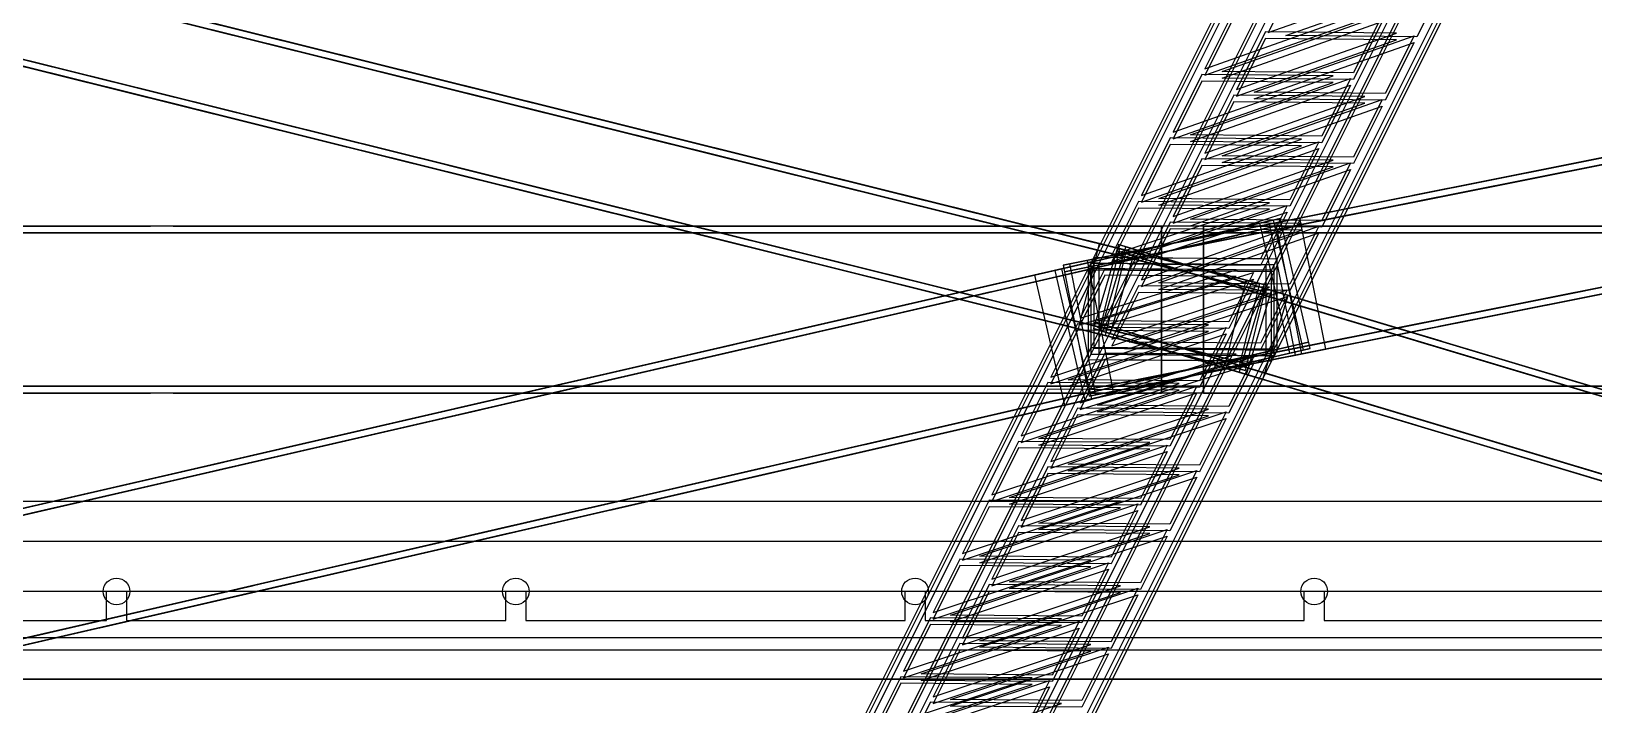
# Model space of a CAD drawing. Header units: millimetres. Extents: x -52000 to 48850, y -48850 to 51750.
# Drawn here: x 4579 to 8323, y 13729 to 15342 of the extents above; entities that cross this region are included whole.
import ezdxf

# ---------------------------------------------------------------- set-up
doc = ezdxf.new("R2010")
doc.units = ezdxf.units.MM
doc.layers.add('D-STR-DECK', color=7, linetype='Continuous', lineweight=25)
doc.layers.add('D-STR-STRC', color=7, linetype='Continuous', lineweight=25)

msp = doc.modelspace()

# ---------------------------------------------------------------- linework, layer by layer
at = {"layer": 'D-STR-DECK'}
for points in [[(11617.8, 14120), (-11617.8, 14120), (-11617.8, 14216), (11617.8, 14216)], [(-11480, -14000), (11480, -14000), (14000, -11480), (14000, 11480), (11480, 14000), (-11480, 14000), (-14000, 11480), (-14000, -11480)], [(11480, 14000), (-11480, 14000), (-11480, 13890), (11480, 13890)], [(11480, 14000), (-11480, 14000), (-11480, 13890), (11480, 13890)], [(11480, 14000), (-11480, 14000), (-11307.8, 13790), (11307.8, 13790)], [(11480, 14000), (-11480, 14000), (-11480, 13860), (11480, 13860)], [(4759.4, 14000), (3850.6, 14000), (3850.6, 13930), (4759.4, 13930)], [(5716.1, 14000), (4807.3, 14000), (4807.3, 13930), (5716.1, 13930)], [(6672.8, 14000), (5763.9, 14000), (5763.9, 13930), (6672.8, 13930)], [(7629.4, 14000), (6720.6, 14000), (6720.6, 13930), (7629.4, 13930)], [(8586.1, 14000), (7677.2, 14000), (7677.2, 13930), (8586.1, 13930)], [(-13790, 11307.8), (13790, 11307.8), (11307.8, 13790), (-11307.8, 13790)]]:
    msp.add_lwpolyline(points, close=True, dxfattribs=at)
for centre in [(4783.3, 14000), (5740, 14000), (6696.7, 14000), (7653.3, 14000)]:
    msp.add_circle(centre, 32, dxfattribs=at)
at = {"layer": 'D-STR-STRC'}
for points in [[(16723.6, 16707.7), (16213.9, 16606.2), (7051.6, 14781.5), (7561.3, 14883)], [(16726.7, 16692), (16217, 16590.5), (7054.7, 14765.8), (7564.4, 14867.3)], [(-154.7, 16630.2), (197.6, 16542.6), (7535.3, 14717.9), (7183, 14805.5)], [(-150.8, 16645.7), (201.5, 16558.1), (7539.2, 14733.4), (7186.8, 14821.1)], [(8469.5, 16606.8), (8030.5, 16611.1), (7118.2, 14786.4), (7557.1, 14782.2)], [(8469.5, 16591), (8030.5, 16595.2), (7118.2, 14770.6), (7557.1, 14766.3)], [(-201.5, 16441.9), (150.8, 16354.3), (7488.5, 14529.6), (7136.2, 14617.3)], [(-197.6, 16457.4), (154.7, 16369.8), (7492.4, 14545.2), (7140, 14632.8)], [(16783, 16409.5), (16273.3, 16308), (7110.9, 14483.4), (7620.7, 14584.9)], [(8469.5, 16404.8), (8030.5, 16409), (7118.2, 14584.4), (7557.1, 14580.1)], [(16786.1, 16393.8), (16276.4, 16292.3), (7114.1, 14467.7), (7623.8, 14569.2)], [(8469.5, 16388.9), (8030.5, 16393.2), (7118.2, 14568.5), (7557.1, 14564.3)], [(7926.6, 15473.6), (7612.4, 15476.7), (7543.3, 15338.5)], [(7968.4, 15467), (7899.3, 15328.8), (7585, 15331.8)], [(4806, 15396.6), (5368.7, 15256.7), (5616.2, 15195.1)], [(4809.9, 15412.1), (5372.6, 15272.2), (5620, 15210.7)], [(4821.8, 15392.7), (5069.3, 15331.1), (5632, 15191.2)], [(4825.7, 15408.2), (5073.1, 15346.7), (5635.8, 15206.7)], [(7774.6, 15387.4), (7460.3, 15390.4), (7391.2, 15252.2)], [(4147.7, 15360.4), (4710.4, 15220.5), (4957.9, 15158.9)], [(4151.6, 15375.9), (4714.3, 15236), (4961.7, 15174.5)], [(4163.5, 15356.5), (4411, 15294.9), (4973.7, 15155)], [(4167.4, 15372), (4414.9, 15310.5), (4977.5, 15170.5)], [(7774.6, 15371.5), (7460.3, 15374.6), (7391.2, 15236.4)], [(7816.3, 15380.7), (7747.2, 15242.5), (7433, 15245.6)], [(7816.3, 15364.9), (7747.2, 15226.7), (7433, 15229.7)], [(7850.6, 15337.4), (7536.3, 15340.5), (7467.2, 15202.3)], [(7850.6, 15321.6), (7536.3, 15324.6), (7467.2, 15186.4)], [(7892.4, 15330.7), (7823.3, 15192.6), (7509, 15195.6)], [(7892.4, 15314.9), (7823.3, 15176.7), (7509, 15179.7)], [(5417.5, 15244.5), (5980.2, 15104.6), (6227.6, 15043.1)], [(5421.4, 15260.1), (5984, 15120.2), (6231.5, 15058.6)], [(5433.3, 15240.6), (5680.8, 15179.1), (6243.4, 15039.2)], [(5437.2, 15256.1), (5684.6, 15194.6), (6247.3, 15054.7)], [(4759.2, 15208.3), (5321.9, 15068.4), (5569.4, 15006.9)], [(4763.1, 15223.9), (5325.8, 15083.9), (5573.2, 15022.4)], [(4775, 15204.4), (5022.5, 15142.9), (5585.2, 15002.9)], [(4778.9, 15219.9), (5026.3, 15158.4), (5589, 15018.5)], [(7698.5, 15235.3), (7384.3, 15238.4), (7315.2, 15100.2)], [(7698.5, 15219.5), (7384.3, 15222.5), (7315.2, 15084.3)], [(7740.3, 15228.7), (7671.2, 15090.5), (7357, 15093.5)], [(7740.3, 15212.8), (7671.2, 15074.6), (7357, 15077.7)], [(7774.6, 15185.4), (7460.3, 15188.4), (7391.2, 15050.2)], [(7774.6, 15169.5), (7460.3, 15172.6), (7391.2, 15034.4)], [(7816.3, 15178.7), (7747.2, 15040.5), (7433, 15043.5)], [(9004.9, 15170.5), (8594.7, 15088.8), (7888.4, 14948.2)], [(9015, 15172.5), (8308.7, 15031.9), (7898.5, 14950.2)], [(7816.3, 15162.8), (7747.2, 15024.7), (7433, 15027.7)], [(9008, 15154.8), (8597.9, 15073.1), (7891.6, 14932.5)], [(9018.1, 15156.8), (8311.8, 15016.2), (7901.7, 14934.5)], [(6029, 15092.5), (6591.7, 14952.6), (6839.1, 14891)], [(6032.8, 15108), (6595.5, 14968.1), (6843, 14906.6)], [(6048.6, 15104.1), (6296.1, 15042.6), (6858.8, 14902.6)], [(5370.7, 15056.3), (5933.4, 14916.4), (6180.8, 14854.8)], [(5374.5, 15071.8), (5937.2, 14931.9), (6184.7, 14870.3)], [(5386.5, 15052.4), (5633.9, 14990.8), (6196.6, 14850.9)], [(5390.3, 15067.9), (5637.8, 15006.3), (6200.5, 14866.4)], [(6044.8, 15088.6), (6292.2, 15027), (6854.9, 14887.1)], [(7622.5, 15083.3), (7308.3, 15086.3), (7239.2, 14948.1)], [(7622.5, 15067.4), (7308.3, 15070.5), (7239.2, 14932.3)], [(7664.3, 15076.6), (7595.2, 14938.4), (7280.9, 14941.4)], [(7664.3, 15060.8), (7595.2, 14922.6), (7280.9, 14925.6)], [(8241.4, 15018.5), (7831.2, 14936.8), (7166.4, 14804.4)], [(8251.5, 15020.5), (7586.7, 14888.1), (7176.5, 14806.4)], [(7698.5, 15033.3), (7384.3, 15036.3), (7315.2, 14898.2)], [(7698.5, 15017.5), (7384.3, 15020.5), (7315.2, 14882.3)], [(7740.3, 15026.6), (7671.2, 14888.4), (7357, 14891.5)], [(8244.5, 15002.8), (7834.3, 14921.1), (7169.5, 14788.7)], [(8254.6, 15004.8), (7589.8, 14872.4), (7179.6, 14790.7)], [(7740.3, 15010.8), (7671.2, 14872.6), (7357, 14875.6)], [(6640.4, 14940.4), (7167.8, 14809.3), (7415.2, 14747.8)], [(6644.3, 14956), (7171.6, 14824.8), (7419.1, 14763.3)], [(6660.1, 14952), (6907.6, 14890.5), (7434.9, 14759.4)], [(5982.2, 14904.2), (6544.8, 14764.3), (6792.3, 14702.8)], [(5986, 14919.8), (6548.7, 14779.8), (6796.2, 14718.3)], [(6001.8, 14915.8), (6249.3, 14854.3), (6812, 14714.4)], [(6656.2, 14936.5), (6903.7, 14875), (7431, 14743.8)], [(7546.5, 14931.2), (7232.2, 14934.3), (7168.2, 14806.1)], [(7546.5, 14915.4), (7232.2, 14918.4), (7168.2, 14790.3)], [(7588.2, 14924.5), (7524.2, 14796.4), (7209.9, 14799.4)], [(7588.2, 14908.7), (7524.2, 14780.6), (7209.9, 14783.6)], [(7571.6, 14893.5), (7031.9, 14769.1), (-305.8, 13077.6), (233.9, 13202)], [(7575.2, 14877.9), (7035.5, 14753.5), (-302.2, 13062), (237.5, 13186.4)], [(4864.3, 14875.3), (4864.3, 14875.3), (2473.4, 14875.3), (2473.4, 14875.3)], [(7287.7, 14875.3), (7287.7, 14875.3), (4919.3, 14875.3), (4919.3, 14875.3)], [(5997.9, 14900.3), (6245.4, 14838.8), (6808.1, 14698.8)], [(7451, 14865.7), (7016.8, 14765.6), (6489.6, 14644)], [(7467, 14869.4), (6939.8, 14747.8), (6505.5, 14647.7)], [(7594.6, 14570.4), (7522.7, 14882.2), (6983.1, 14757.8), (7054.9, 14446)], [(7643.4, 14581.6), (7571.6, 14893.5), (7031.9, 14769.1), (7103.8, 14457.2)], [(7623.8, 14569.2), (7561.3, 14883), (7051.6, 14781.5), (7114.1, 14467.7)], [(7681, 14580.6), (7618.5, 14894.4), (7108.8, 14792.9), (7171.3, 14479.1)], [(7622.5, 14881.3), (7308.3, 14884.3), (7239.2, 14746.1)], [(7622.5, 14865.4), (7308.3, 14868.4), (7239.2, 14730.3)], [(7664.3, 14874.6), (7595.2, 14736.4), (7280.9, 14739.4)], [(7287.7, 14475.3), (7287.7, 14875.3), (7287.7, 14875.3), (7287.7, 14475.3)], [(9756.1, 14875.3), (9756.1, 14875.3), (7387.7, 14875.3), (7387.7, 14875.3)], [(7387.7, 14475.3), (7387.7, 14875.3), (7387.7, 14875.3), (7387.7, 14475.3)], [(7623.8, 14569.2), (7561.3, 14883), (7545.4, 14879.8), (7607.9, 14566)], [(7643.4, 14581.6), (7571.6, 14893.5), (7554.7, 14889.6), (7626.6, 14577.7)], [(9064.3, 14872.4), (8654.1, 14790.7), (7947.8, 14650)], [(9074.4, 14874.4), (8368.1, 14733.7), (7957.9, 14652)], [(14675.3, 14859.3), (14675.3, 14859.3), (-14675.3, 14859.3), (-14675.3, 14859.3)], [(4864.3, 14859.3), (4864.3, 14859.3), (2473.4, 14859.3), (2473.4, 14859.3)], [(7287.7, 14859.3), (7287.7, 14859.3), (4919.3, 14859.3), (4919.3, 14859.3)], [(7454.6, 14850.1), (7020.4, 14750), (6493.2, 14628.5)], [(7470.6, 14853.8), (6943.4, 14732.2), (6509.1, 14632.1)], [(7138.1, 14833.2), (7087.4, 14629.4), (7439.7, 14541.8), (7490.4, 14745.6)], [(7184.6, 14830.8), (7124.3, 14629.7), (7141.8, 14624.4), (7202, 14825.6)], [(7184.6, 14830.8), (7124.3, 14629.7), (7490.8, 14519.9), (7551, 14721)], [(7184.6, 14830.8), (7551, 14721), (13197.3, 13029.6), (12830.8, 13139.4)], [(7664.3, 14858.7), (7595.2, 14720.5), (7280.9, 14723.6)], [(9756.1, 14859.3), (9756.1, 14859.3), (7387.7, 14859.3), (7387.7, 14859.3)], [(9067.4, 14856.7), (8657.2, 14775), (7950.9, 14634.3)], [(9077.5, 14858.7), (8371.2, 14718), (7961, 14636.3)], [(7564.1, 14578.2), (7564.1, 14796), (7125.1, 14800.3), (7125.1, 14582.4)], [(7186.8, 14821.1), (7136.2, 14617.3), (7152.9, 14613.1), (7203.6, 14816.9)], [(7186.8, 14821.1), (7136.2, 14617.3), (7488.5, 14529.6), (7539.2, 14733.4)], [(7224.1, 14819), (7163.9, 14617.8), (7530.3, 14508), (7590.6, 14709.2)], [(7180, 14815.5), (7546.4, 14705.7), (13192.7, 13014.3), (12826.2, 13124.1)], [(7276.8, 14803.2), (7679.1, 14682.7), (7936.5, 14605.6)], [(7298.3, 14796.8), (7555.7, 14719.7), (7958, 14599.1)], [(7557.2, 14782.6), (7118.1, 14786.3), (6272.4, 13094.8), (6711.5, 13091.2)], [(7557.2, 14766.7), (7118.1, 14770.4), (6272.4, 13079), (6711.5, 13075.3)], [(6593.6, 14752.2), (7120.9, 14621), (7368.4, 14559.5)], [(6597.5, 14767.7), (7124.8, 14636.6), (7372.3, 14575)], [(6613.3, 14763.8), (6860.8, 14702.2), (7388.1, 14571.1)], [(7120.7, 14461.1), (7048.8, 14772.9), (7031.9, 14769.1), (7103.8, 14457.2)], [(7130, 14470.8), (7067.5, 14784.7), (7051.6, 14781.5), (7114.1, 14467.7)], [(7466, 14770.4), (7151.6, 14773), (7092.2, 14654.3)], [(7466, 14754.6), (7151.6, 14757.2), (7092.2, 14638.4)], [(7550.8, 14551.6), (7550.8, 14769.7), (7111.7, 14773.4), (7111.7, 14555.2)], [(7138.1, 14567.9), (7138.1, 14786.1), (7118.1, 14786.3), (7118.1, 14568.1)], [(7557.2, 14564.4), (7557.2, 14782.6), (7118.1, 14786.3), (7118.1, 14568.1)], [(7138.2, 14568.3), (7138.2, 14786.2), (7118.2, 14786.4), (7118.2, 14568.5)], [(7557.1, 14564.3), (7557.1, 14782.2), (7118.2, 14786.4), (7118.2, 14568.5)], [(7508, 14764.3), (7448.6, 14645.5), (7134.2, 14648.1)], [(7272.3, 14787.9), (7674.5, 14667.3), (7931.9, 14590.2)], [(7293.7, 14781.4), (7551.1, 14704.3), (7953.4, 14583.8)], [(7557.1, 14564.3), (7557.1, 14782.2), (7537.2, 14782.4), (7537.2, 14564.5)], [(7557.2, 14564.4), (7557.2, 14782.6), (7537.3, 14782.8), (7537.3, 14564.6)], [(6875, 14732.9), (6440.7, 14632.8), (5878.1, 14503.1)], [(6878.6, 14717.3), (6444.3, 14617.2), (5881.7, 14487.5)], [(6890.9, 14736.6), (6328.3, 14606.9), (5894.1, 14506.8)], [(6894.5, 14721), (6331.9, 14591.3), (5897.7, 14491.2)], [(6609.4, 14748.2), (6856.9, 14686.7), (7384.2, 14555.6)], [(7508, 14748.4), (7448.6, 14629.7), (7134.2, 14632.3)], [(7546.5, 14729.2), (7232.2, 14732.2), (7168.2, 14604.1)], [(7546.5, 14713.4), (7232.2, 14716.4), (7168.2, 14588.3)], [(7588.2, 14722.5), (7524.2, 14594.4), (7209.9, 14597.4)], [(8300.7, 14720.3), (7890.6, 14638.6), (7225.8, 14506.2)], [(8310.8, 14722.3), (7646, 14589.9), (7235.9, 14508.2)], [(7522.4, 14737.6), (7471.7, 14533.8), (7488.5, 14529.6), (7539.2, 14733.4)], [(7533.6, 14726.3), (7473.3, 14525.1), (7490.8, 14519.9), (7551, 14721)], [(7588.2, 14706.7), (7524.2, 14578.5), (7209.9, 14581.6)], [(8303.9, 14704.6), (7893.7, 14622.9), (7228.9, 14490.5)], [(8314, 14706.6), (7649.2, 14574.2), (7239, 14492.6)], [(7400.1, 14638.8), (7085.8, 14641.4), (7021.8, 14513.4)], [(7128.9, 14645), (7495.3, 14535.2), (13141.6, 12843.8), (12775.2, 12953.6)], [(7714.1, 14655.5), (8145.1, 14526.4), (8402.4, 14449.3)], [(7718.7, 14670.8), (8149.7, 14541.7), (8407, 14464.6)], [(7735.6, 14649.1), (7992.9, 14572), (8423.9, 14442.9)], [(7740.1, 14664.4), (7997.5, 14587.3), (8428.5, 14458.2)], [(7400.1, 14622.9), (7085.8, 14625.6), (7021.8, 14497.5)], [(7442.2, 14632.6), (7378.1, 14504.6), (7063.8, 14507.2)], [(7442.2, 14616.8), (7378.1, 14488.7), (7063.8, 14491.3)], [(7124.3, 14629.7), (7490.8, 14519.9), (13137, 12828.5), (12770.6, 12938.2)], [(7221.2, 14617.3), (7623.5, 14496.8), (7880.8, 14419.7)], [(7242.6, 14610.9), (7500, 14533.8), (7902.3, 14413.3)], [(7639.8, 14597.2), (7100.2, 14472.8), (-237.5, 12781.4), (302.2, 12905.8)], [(7643.4, 14581.6), (7103.8, 14457.2), (-233.9, 12765.8), (305.8, 12890.2)], [(6263.5, 14591.9), (5829.3, 14491.8), (5266.6, 14362.1)], [(6267.1, 14576.3), (5832.9, 14476.2), (5270.2, 14346.6)], [(6279.5, 14595.6), (5716.8, 14465.9), (5282.6, 14365.8)], [(6283.1, 14580), (5720.4, 14450.3), (5286.2, 14350.2)], [(7557.2, 14580.3), (7118.1, 14584), (6272.4, 12892.5), (6711.5, 12888.9)], [(7557.2, 14564.4), (7118.1, 14568.1), (6272.4, 12876.7), (6711.5, 12873)], [(7519.3, 14569.4), (7085.1, 14469.3), (6557.9, 14347.8)], [(7535.3, 14573.1), (7008.1, 14451.6), (6573.8, 14351.5)], [(7466, 14568.1), (7151.6, 14570.8), (7092.2, 14452)], [(7216.6, 14602), (7618.9, 14481.5), (7876.2, 14404.4)], [(7238, 14595.6), (7495.4, 14518.5), (7897.7, 14398)], [(7522.9, 14553.9), (7088.7, 14453.8), (6561.5, 14332.2)], [(7538.9, 14557.5), (7011.7, 14436), (6577.4, 14335.9)], [(7466, 14552.3), (7151.6, 14554.9), (7092.2, 14436.1)], [(7508, 14562), (7448.6, 14443.2), (7134.2, 14445.8)], [(7508, 14546.1), (7448.6, 14427.4), (7134.2, 14430)], [(8189.2, 14529.9), (8620.2, 14400.8), (8877.5, 14323.7)], [(14675.3, 14491.3), (14675.3, 14491.3), (-14675.3, 14491.3), (-14675.3, 14491.3)], [(4864.3, 14491.3), (4864.3, 14491.3), (2473.4, 14491.3), (2473.4, 14491.3)], [(7287.7, 14491.3), (7287.7, 14491.3), (4919.3, 14491.3), (4919.3, 14491.3)], [(7329.7, 14497.9), (7015.3, 14500.5), (6951.3, 14372.4)], [(7371.7, 14491.7), (7307.6, 14363.6), (6993.3, 14366.2)], [(9756.1, 14491.3), (9756.1, 14491.3), (7387.7, 14491.3), (7387.7, 14491.3)], [(8184.6, 14514.5), (8615.6, 14385.4), (8873, 14308.3)], [(8206.1, 14508.1), (8463.5, 14431), (8894.4, 14301.9)], [(8210.7, 14523.4), (8468, 14446.3), (8899, 14317.2)], [(4864.3, 14475.3), (4864.3, 14475.3), (2473.4, 14475.3), (2473.4, 14475.3)], [(5668, 14454.7), (5105.4, 14325), (4671.1, 14224.9)], [(7287.7, 14475.3), (7287.7, 14475.3), (4919.3, 14475.3), (4919.3, 14475.3)], [(7329.7, 14482), (7015.3, 14484.6), (6951.3, 14356.5)], [(7371.7, 14475.8), (7307.6, 14347.8), (6993.3, 14350.4)], [(9756.1, 14475.3), (9756.1, 14475.3), (7387.7, 14475.3), (7387.7, 14475.3)], [(7658.4, 14469.7), (8089.4, 14340.6), (8346.8, 14263.5)], [(7663, 14485), (8094, 14355.9), (8351.4, 14278.8)], [(7679.9, 14463.2), (7937.3, 14386.1), (8368.2, 14257)], [(7684.5, 14478.6), (7941.9, 14401.5), (8372.8, 14272.3)], [(5652, 14451), (5217.8, 14350.9), (4655.2, 14221.2)], [(5655.6, 14435.4), (5221.4, 14335.3), (4658.8, 14205.6)], [(5671.6, 14439.1), (5109, 14309.4), (4674.7, 14209.3)], [(6943.3, 14436.7), (6509, 14336.6), (5946.4, 14206.9)], [(6946.9, 14421.1), (6512.6, 14321), (5950, 14191.3)], [(6959.2, 14440.3), (6396.6, 14310.6), (5962.4, 14210.5)], [(6962.8, 14424.7), (6400.2, 14295.1), (5965.9, 14195)], [(7400.1, 14436.5), (7085.8, 14439.1), (7021.8, 14311.1)], [(7400.1, 14420.7), (7085.8, 14423.3), (7021.8, 14295.2)], [(7442.2, 14430.4), (7378.1, 14302.3), (7063.8, 14304.9)], [(7442.2, 14414.5), (7378.1, 14286.4), (7063.8, 14289)], [(7259.2, 14356.9), (6944.8, 14359.5), (6880.8, 14231.5)], [(7259.2, 14341), (6944.8, 14343.7), (6880.8, 14215.6)], [(7301.2, 14350.7), (7237.2, 14222.7), (6922.8, 14225.3)], [(8133.5, 14344), (8564.5, 14214.9), (8821.9, 14137.8)], [(5040.6, 14310), (4606.3, 14209.9), (4043.7, 14080.2)], [(5056.5, 14313.7), (4493.9, 14184), (4059.6, 14083.9)], [(7301.2, 14334.9), (7237.2, 14206.8), (6922.8, 14209.4)], [(8128.9, 14328.7), (8559.9, 14199.6), (8817.3, 14122.5)], [(8150.4, 14322.3), (8407.8, 14245.2), (8838.7, 14116.1)], [(8155, 14337.6), (8412.4, 14260.5), (8843.3, 14131.4)], [(5044.2, 14294.4), (4609.9, 14194.3), (4047.3, 14064.6)], [(5060.1, 14298.1), (4497.5, 14168.4), (4063.2, 14068.3)], [(6331.8, 14295.7), (5897.5, 14195.6), (5334.9, 14065.9)], [(6335.4, 14280.1), (5901.1, 14180), (5338.5, 14050.3)], [(6347.8, 14299.4), (5785.1, 14169.7), (5350.9, 14069.6)], [(6351.4, 14283.8), (5788.7, 14154.1), (5354.5, 14054)], [(7329.7, 14295.6), (7015.3, 14298.2), (6951.3, 14170.1)], [(7329.7, 14279.7), (7015.3, 14282.3), (6951.3, 14154.2)], [(7371.7, 14289.4), (7307.6, 14161.3), (6993.3, 14163.9)], [(7371.7, 14273.5), (7307.6, 14145.5), (6993.3, 14148.1)], [(7188.7, 14216), (6874.4, 14218.6), (6810.3, 14090.5)], [(7188.7, 14200.1), (6874.4, 14202.7), (6810.3, 14074.6)], [(7230.7, 14209.8), (7166.7, 14081.7), (6852.3, 14084.3)], [(7230.7, 14193.9), (7166.7, 14065.8), (6852.3, 14068.5)], [(5720.3, 14154.8), (5286.1, 14054.7), (4723.4, 13925)], [(5736.3, 14158.4), (5173.7, 14028.7), (4739.4, 13928.6)], [(7259.2, 14154.6), (6944.8, 14157.2), (6880.8, 14029.2)], [(5723.9, 14139.2), (5289.7, 14039.1), (4727, 13909.4)], [(5739.9, 14142.8), (5177.3, 14013.1), (4743, 13913)], [(7259.2, 14138.8), (6944.8, 14141.4), (6880.8, 14013.3)], [(7301.2, 14148.4), (7237.2, 14020.4), (6922.8, 14023)], [(7301.2, 14132.6), (7237.2, 14004.5), (6922.8, 14007.1)], [(7118.2, 14075), (6803.9, 14077.6), (6739.9, 13949.5)], [(7118.2, 14059.1), (6803.9, 14061.8), (6739.9, 13933.7)], [(7160.3, 14068.8), (7096.2, 13940.8), (6781.9, 13943.4)], [(7160.3, 14053), (7096.2, 13924.9), (6781.9, 13927.5)], [(5108.9, 14013.8), (4674.6, 13913.7), (4112, 13784)], [(5124.8, 14017.5), (4562.2, 13887.8), (4127.9, 13787.7)], [(7188.7, 14013.7), (6874.4, 14016.3), (6810.3, 13888.2)], [(7230.7, 14007.5), (7166.7, 13879.4), (6852.3, 13882)], [(5112.4, 13998.2), (4678.2, 13898.1), (4115.6, 13768.4)], [(5128.4, 14001.9), (4565.8, 13872.2), (4131.5, 13772.1)], [(7188.7, 13997.8), (6874.4, 14000.4), (6810.3, 13872.3)], [(7230.7, 13991.6), (7166.7, 13863.6), (6852.3, 13866.2)], [(7047.8, 13934.1), (6733.4, 13936.7), (6669.4, 13808.6)], [(7047.8, 13918.2), (6733.4, 13920.8), (6669.4, 13792.7)], [(7089.8, 13927.9), (7025.7, 13799.8), (6711.4, 13802.4)], [(7089.8, 13912), (7025.7, 13783.9), (6711.4, 13786.6)], [(7118.2, 13872.7), (6803.9, 13875.3), (6739.9, 13747.3)], [(7118.2, 13856.8), (6803.9, 13859.5), (6739.9, 13731.4)], [(7160.3, 13866.5), (7096.2, 13738.5), (6781.9, 13741.1)], [(7160.3, 13850.7), (7096.2, 13722.6), (6781.9, 13725.2)], [(6977.3, 13793.1), (6662.9, 13795.7), (6598.9, 13667.6)], [(6977.3, 13777.2), (6662.9, 13779.9), (6598.9, 13651.8)], [(7019.3, 13786.9), (6955.3, 13658.9), (6640.9, 13661.5)], [(7019.3, 13771.1), (6955.3, 13643), (6640.9, 13645.6)], [(7047.8, 13731.8), (6733.4, 13734.4), (6669.4, 13606.3)]]:
    msp.add_lwpolyline(points, close=True, dxfattribs=at)
for points in [[(16707.7, 16704.5), (7545.4, 14879.8)], [(16723.6, 16707.7), (7561.3, 14883)], [(-150.8, 16645.7), (7186.8, 14821.1)], [(-134, 16641.5), (7203.6, 14816.9)], [(16213.9, 16606.2), (7051.6, 14781.5)], [(16229.8, 16609.3), (7067.5, 14784.7)], [(8030.5, 16611.1), (7118.2, 14786.4)], [(8050.5, 16610.9), (7138.2, 14786.2)], [(8449.5, 16607), (7537.2, 14782.4)], [(8469.5, 16606.8), (7557.1, 14782.2)], [(184.7, 16562.3), (7522.4, 14737.6)], [(201.5, 16558.1), (7539.2, 14733.4)], [(-201.5, 16441.9), (7136.2, 14617.3)], [(-184.7, 16437.7), (7152.9, 14613.1)], [(8030.5, 16393.2), (7118.2, 14568.5)], [(8050.5, 16393), (7138.2, 14568.3)], [(8449.5, 16389.1), (7537.2, 14564.5)], [(8469.5, 16388.9), (7557.1, 14564.3)], [(16770.2, 16390.7), (7607.9, 14566)], [(16786.1, 16393.8), (7623.8, 14569.2)], [(134, 16358.5), (7471.7, 14533.8)], [(150.8, 16354.3), (7488.5, 14529.6)], [(16276.4, 16292.3), (7114.1, 14467.7)], [(16292.3, 16295.5), (7130, 14470.8)], [(14675.3, 14875.3), (-14675.3, 14875.3)], [(7554.7, 14889.6), (217, 13198.1)], [(7571.6, 14893.5), (233.9, 13202)], [(7387.7, 14875.3), (7287.7, 14875.3)], [(7571.6, 14893.5), (7522.7, 14882.2)], [(7618.5, 14894.4), (7561.3, 14883)], [(7138.1, 14833.2), (7186.8, 14821.1)], [(7184.6, 14830.8), (12830.8, 13139.4)], [(7184.6, 14830.8), (7224.1, 14819)], [(7108.8, 14792.9), (7051.6, 14781.5)], [(7125.1, 14800.3), (7118.2, 14786.4)], [(7202, 14825.6), (12848.3, 13134.2)], [(7564.1, 14796), (7557.1, 14782.2)], [(7031.9, 14769.1), (-305.8, 13077.6)], [(7048.8, 14772.9), (-288.9, 13081.5)], [(7118.1, 14786.3), (6272.4, 13094.8)], [(7138.1, 14786.1), (6292.4, 13094.7)], [(7537.3, 14782.8), (6691.5, 13091.3)], [(7557.2, 14782.6), (6711.5, 13091.2)], [(7031.9, 14769.1), (6983.1, 14757.8)], [(7118.1, 14786.3), (7111.7, 14773.4)], [(7557.2, 14782.6), (7550.8, 14769.7)], [(7490.4, 14745.6), (7539.2, 14733.4)], [(7533.6, 14726.3), (13179.8, 13034.9)], [(7551, 14721), (13197.3, 13029.6)], [(7551, 14721), (7590.6, 14709.2)], [(7087.4, 14629.4), (7136.2, 14617.3)], [(7124.3, 14629.7), (12770.6, 12938.2)], [(7124.3, 14629.7), (7163.9, 14617.8)], [(7141.8, 14624.4), (12788, 12933)], [(7626.6, 14577.7), (288.9, 12886.3)], [(7643.4, 14581.6), (305.8, 12890.2)], [(7118.1, 14568.1), (6272.4, 12876.7)], [(7138.1, 14567.9), (6292.4, 12876.5)], [(7118.1, 14568.1), (7111.7, 14555.2)], [(7125.1, 14582.4), (7118.2, 14568.5)], [(7564.1, 14578.2), (7557.1, 14564.3)], [(7643.4, 14581.6), (7594.6, 14570.4)], [(7681, 14580.6), (7623.8, 14569.2)], [(7537.3, 14564.6), (6691.5, 12873.2)], [(7557.2, 14564.4), (6711.5, 12873)], [(7439.7, 14541.8), (7488.5, 14529.6)], [(7557.2, 14564.4), (7550.8, 14551.6)], [(7473.3, 14525.1), (13119.6, 12833.7)], [(7490.8, 14519.9), (13137, 12828.5)], [(7490.8, 14519.9), (7530.3, 14508)], [(14675.3, 14475.3), (-14675.3, 14475.3)], [(7103.8, 14457.2), (-233.9, 12765.8)], [(7120.7, 14461.1), (-217, 12769.7)], [(7103.8, 14457.2), (7054.9, 14446)], [(7171.3, 14479.1), (7114.1, 14467.7)], [(7387.7, 14475.3), (7287.7, 14475.3)]]:
    msp.add_lwpolyline(points, dxfattribs=at)

doc.saveas('drawing.dxf')
